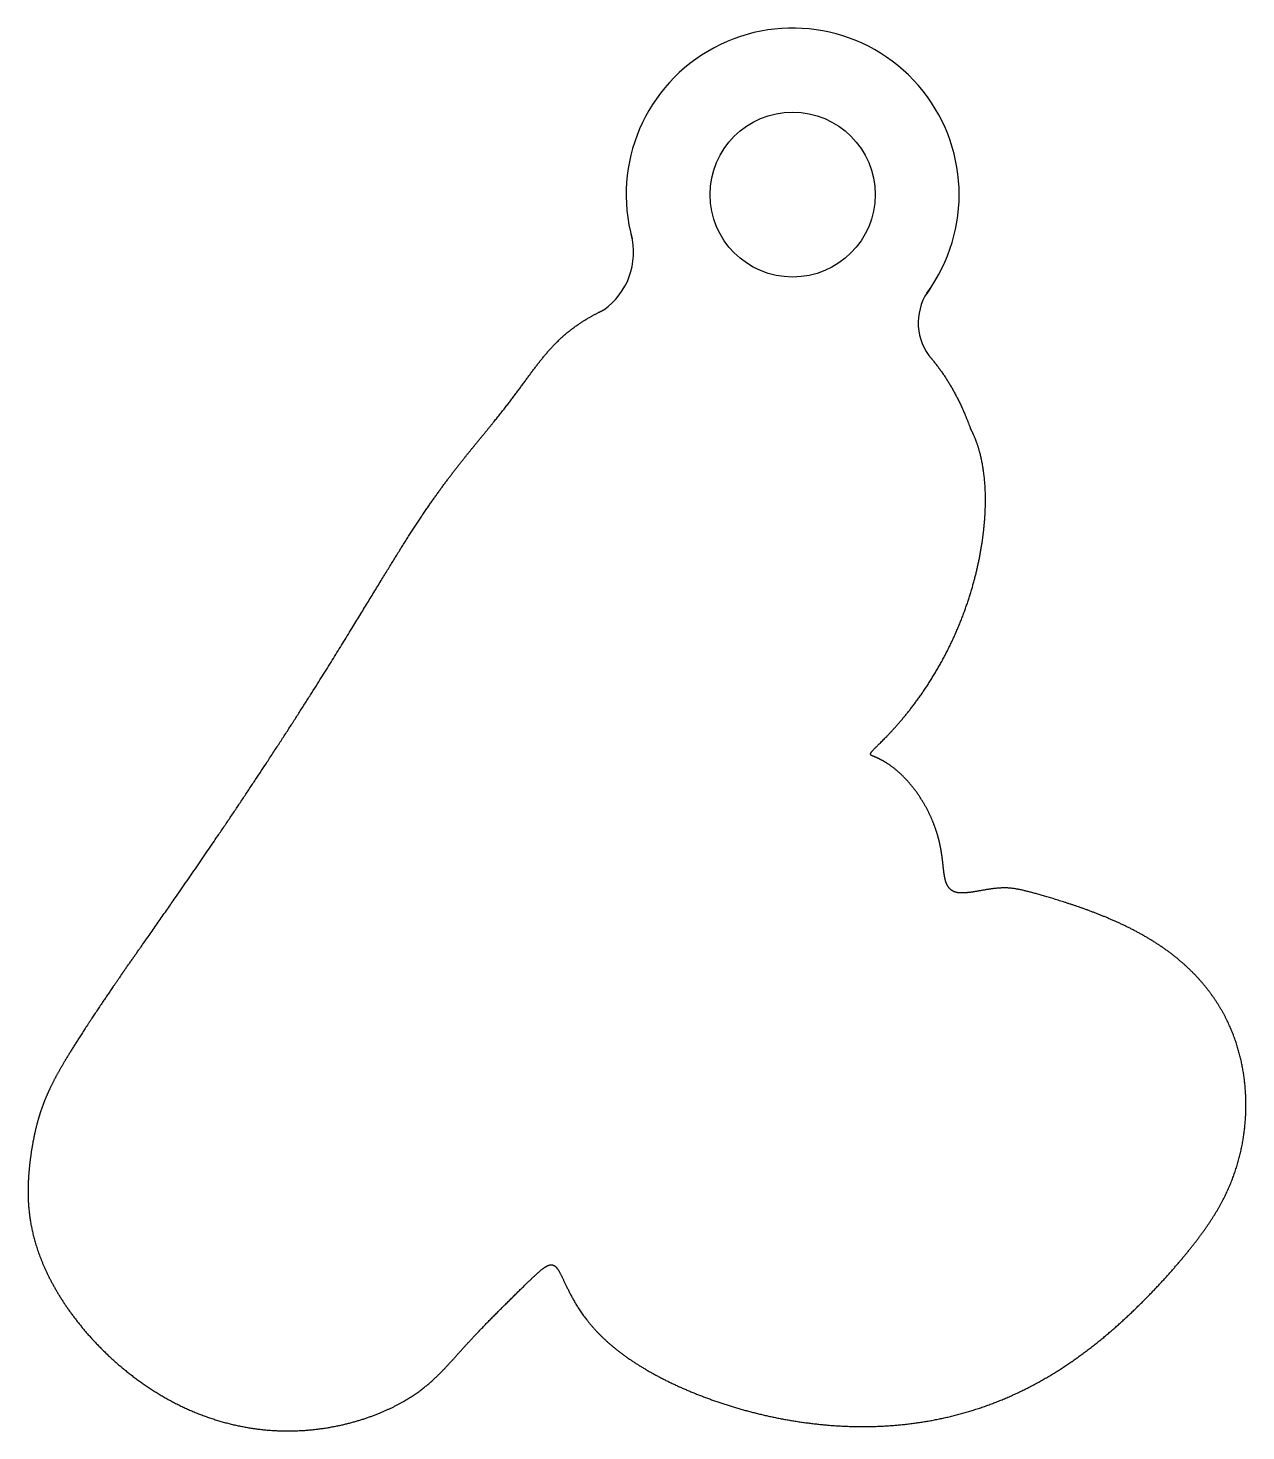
# Model space of a CAD drawing. Header units: millimetres. Extents: x -14.7 to 13.4, y -18.6 to 13.7.
import ezdxf

# ---------------------------------------------------------------- set-up
doc = ezdxf.new("R2010")
doc.units = ezdxf.units.MM
doc.layers.get('0').update_dxf_attribs({"linetype": 'CONTINUOUS'})

msp = doc.modelspace()

# ---------------------------------------------------------------- linework, layer by layer
msp.add_circle((2.904, 9.884), 1.902)
for centre, radius, start, end in [((2.904, 9.884), 3.838, -36.2941, 195.4012), ((-2.376, 8.545), 1.612, -54.8684, 14.939), ((7.074, 6.927), 1.276, 141.8066, 216.1416)]:
    msp.add_arc(centre, radius, start, end)
for points, knots in [([(-12.5, -8), (-12.289, -7.702), (-11.876, -7.116), (-11.279, -6.263), (-10.533, -5.18), (-9.681, -3.917), (-8.91, -2.746), (-8.216, -1.665), (-7.596, -0.675), (-7.044, 0.228), (-6.547, 1.047), (-6.092, 1.788), (-5.661, 2.459), (-5.238, 3.069), (-4.814, 3.629), (-4.389, 4.151), (-3.979, 4.644), (-3.601, 5.12), (-3.261, 5.585), (-2.935, 6.039), (-2.572, 6.474), (-2.199, 6.8), (-1.85, 7.023), (-1.586, 7.161), (-1.448, 7.226)], [0, 0, 0, 0, 0, 0, 0.0333333, 0.0666667, 0.1, 0.1333333, 0.1666667, 0.2, 0.2333333, 0.2666667, 0.3, 0.3333333, 0.3666667, 0.4, 0.4333333, 0.4666667, 0.5, 0.5333333, 0.5666667, 0.6, 0.6333333, 0.6659112, 0.6659112, 0.6659112, 0.6659112, 0.6659112, 0.6659112]), ([(6.043, 6.174), (6.156, 6.045), (6.385, 5.755), (6.59, 5.436), (6.769, 5.087), (6.924, 4.71), (7, 4.5)], [0.93749875, 0.93749875, 0.93749875, 0.93749875, 0.93749875, 0.93749875, 0.96666667, 1, 1, 1, 1, 1, 1])]:
    msp.add_open_spline(points, degree=5, knots=knots)
msp.add_open_spline([(-12.5, -8), (-12.567, -8.096), (-12.697, -8.285), (-12.884, -8.558), (-13.116, -8.901), (-13.376, -9.294), (-13.608, -9.653), (-13.811, -9.98), (-13.987, -10.279), (-14.138, -10.556), (-14.266, -10.82), (-14.373, -11.078), (-14.462, -11.339), (-14.536, -11.609), (-14.599, -11.892), (-14.65, -12.188), (-14.69, -12.497), (-14.717, -12.819), (-14.726, -13.155), (-14.709, -13.507), (-14.658, -13.875), (-14.567, -14.262), (-14.43, -14.665), (-14.242, -15.083), (-14.003, -15.51), (-13.712, -15.941), (-13.37, -16.37), (-12.978, -16.787), (-12.54, -17.184), (-12.06, -17.55), (-11.541, -17.877), (-10.989, -18.153), (-10.411, -18.371), (-9.814, -18.525), (-9.209, -18.611), (-8.605, -18.629), (-8.015, -18.584), (-7.455, -18.482), (-6.938, -18.335), (-6.475, -18.155), (-6.074, -17.952), (-5.734, -17.735), (-5.451, -17.509), (-5.206, -17.274), (-4.977, -17.027), (-4.741, -16.762), (-4.482, -16.478), (-4.193, -16.175), (-3.883, -15.862), (-3.572, -15.554), (-3.281, -15.267), (-3.031, -15.024), (-2.833, -14.847), (-2.685, -14.762), (-2.572, -14.787), (-2.474, -14.926), (-2.368, -15.158), (-2.232, -15.452), (-2.05, -15.778), (-1.812, -16.112), (-1.515, -16.439), (-1.161, -16.749), (-0.755, -17.04), (-0.304, -17.309), (0.185, -17.555), (0.705, -17.779), (1.252, -17.978), (1.82, -18.151), (2.408, -18.294), (3.011, -18.406), (3.626, -18.482), (4.25, -18.521), (4.88, -18.518), (5.511, -18.472), (6.139, -18.379), (6.759, -18.238), (7.368, -18.048), (7.96, -17.81), (8.532, -17.526), (9.079, -17.201), (9.598, -16.842), (10.086, -16.458), (10.54, -16.059), (10.959, -15.657), (11.341, -15.261), (11.686, -14.878), (11.996, -14.512), (12.27, -14.163), (12.51, -13.827), (12.721, -13.494), (12.902, -13.153), (13.056, -12.794), (13.183, -12.41), (13.28, -11.996), (13.342, -11.554), (13.364, -11.088), (13.34, -10.606), (13.264, -10.116), (13.13, -9.627), (12.935, -9.151), (12.675, -8.695), (12.352, -8.268), (11.97, -7.876), (11.534, -7.525), (11.057, -7.218), (10.555, -6.956), (10.05, -6.736), (9.565, -6.556), (9.122, -6.41), (8.74, -6.294), (8.425, -6.205), (8.173, -6.14), (7.963, -6.102), (7.765, -6.091), (7.555, -6.108), (7.329, -6.145), (7.097, -6.188), (6.878, -6.22), (6.692, -6.219), (6.551, -6.165), (6.46, -6.049), (6.409, -5.885), (6.383, -5.696), (6.364, -5.489), (6.335, -5.259), (6.283, -4.997), (6.195, -4.702), (6.064, -4.384), (5.887, -4.06), (5.668, -3.751), (5.421, -3.481), (5.168, -3.271), (4.939, -3.134), (4.765, -3.065), (4.676, -3.034), (4.696, -2.979), (4.828, -2.85), (5.055, -2.629), (5.349, -2.314), (5.677, -1.916), (6.009, -1.451), (6.323, -0.934), (6.604, -0.382), (6.845, 0.191), (7.039, 0.771), (7.186, 1.344), (7.287, 1.9), (7.344, 2.429), (7.359, 2.925), (7.332, 3.383), (7.265, 3.8), (7.179, 4.101), (7.097, 4.308), (7.034, 4.437), (7, 4.5)], degree=5)

doc.saveas('drawing.dxf')
